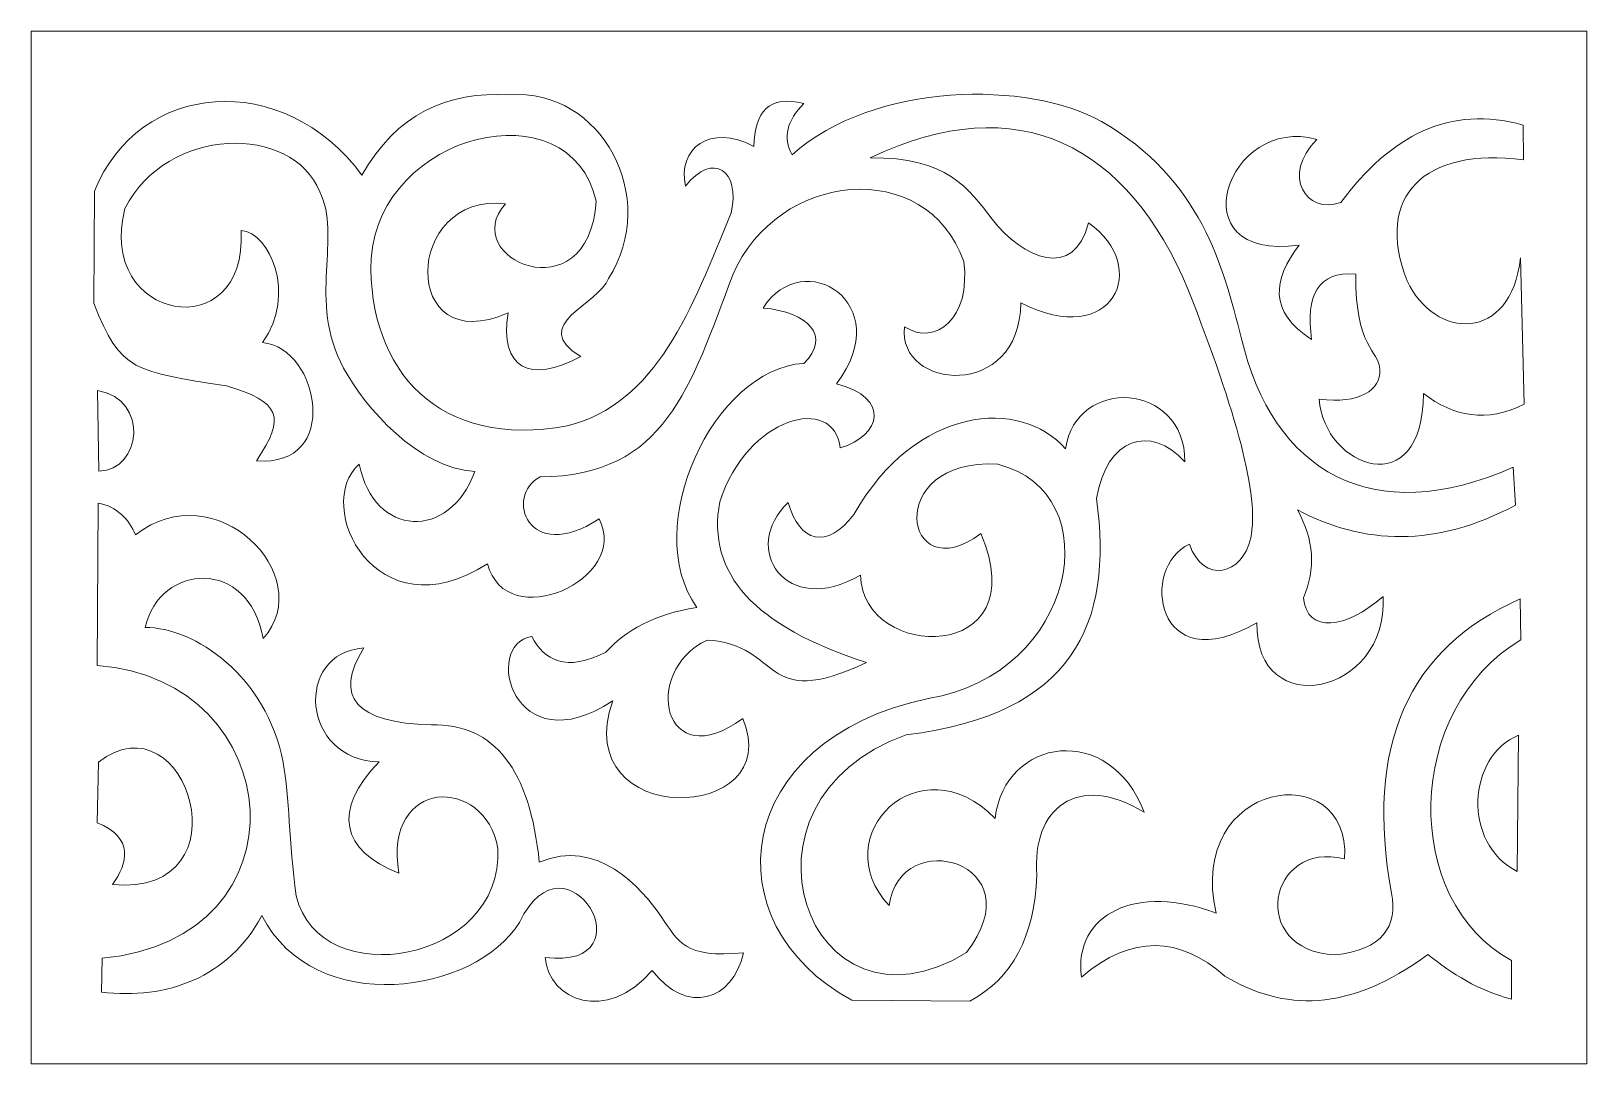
# Model space of a CAD drawing. Header units: centimetres. Extents: x -5.6 to 39, y 306.7 to 336.3.
import ezdxf

# ---------------------------------------------------------------- set-up
doc = ezdxf.new("R2010")
doc.units = ezdxf.units.CM
doc.header["$MEASUREMENT"] = 0
doc.layers.add('layer 1', color=7, linetype='Continuous')

msp = doc.modelspace()

# ---------------------------------------------------------------- linework, layer by layer
at = {"layer": 'layer 1', "color": 250, "lineweight": 9}
msp.add_lwpolyline([(-5.58559, 306.66941), (39.01441, 306.66941), (39.01441, 336.26939), (-5.58559, 336.26939), (-5.58559, 306.66941)], close=True, dxfattribs=at)
for points, knots in [([(-3.76545, 331.68226), (-3.76545, 331.68226), (-3.78615, 328.47203), (-3.78615, 328.47203), (-3.78615, 328.47203), (-3.04162, 326.49778), (-2.56734, 326.50771), (0.01308, 326.10296), (0.01308, 326.10296), (1.55851, 325.64605), (1.7283, 325.21127), (0.874, 323.9553), (0.874, 323.9553), (3.30461, 323.74841), (2.69674, 327.17571), (1.04995, 327.34577), (1.04995, 327.34577), (2.03861, 328.72918), (1.25537, 330.49196), (0.43531, 330.55861), (0.43531, 330.55861), (0.62731, 327.17065), (-3.74242, 327.9472), (-2.89551, 331.18795), (-2.89551, 331.18795), (-1.69665, 333.55426), (1.89985, 333.62696), (2.68725, 331.66476), (2.68725, 331.66476), (3.33867, 330.41465), (2.32414, 328.53895), (3.37258, 326.60948), (3.37258, 326.60948), (3.99788, 325.4587), (5.50212, 323.74187), (7.13542, 323.64627), (7.13542, 323.64627), (6.40634, 321.66475), (4.24629, 321.7488), (3.81962, 323.8542), (3.81962, 323.8542), (2.47609, 322.70156), (4.27706, 318.93506), (7.50155, 321.00534), (7.50155, 321.00534), (8.02503, 318.95565), (11.60616, 320.56279), (10.6949, 322.2876), (10.6949, 322.2876), (8.64432, 320.95404), (7.98096, 322.96271), (9.00347, 323.49217), (9.00347, 323.49217), (12.61147, 323.52269), (13.30646, 326.06048), (14.5315, 329.28425), (14.5315, 329.28425), (15.80073, 332.25882), (20.0762, 332.69591), (21.15285, 329.66786), (21.15285, 329.66786), (21.36098, 328.04607), (20.35039, 327.22375), (19.45072, 327.79508), (19.45072, 327.79508), (19.24652, 325.98302), (22.76281, 325.67402), (22.78595, 328.48128), (22.78595, 328.48128), (25.44711, 327.12915), (26.52769, 329.51154), (24.72408, 330.7764), (24.72408, 330.7764), (24.32506, 329.13433), (22.83683, 329.73295), (21.96097, 330.88329), (21.96097, 330.88329), (21.31491, 331.73173), (20.662, 332.67485), (18.4704, 332.63451), (18.4704, 332.63451), (22.73142, 334.68101), (25.8719, 332.9774), (27.58883, 328.85466), (27.58883, 328.85466), (28.97888, 325.28837), (29.62973, 322.95891), (29.37654, 321.7486), (29.37654, 321.7486), (29.15102, 320.66959), (28.02644, 320.41267), (27.61778, 321.56536), (27.61778, 321.56536), (26.19859, 320.92536), (26.61861, 317.60227), (29.55207, 319.31464), (29.55207, 319.31464), (29.50287, 316.46043), (33.32881, 317.21814), (33.17476, 320.06808), (33.17476, 320.06808), (32.11041, 319.1352), (30.99911, 318.98338), (30.88621, 320.02611), (30.88621, 320.02611), (31.24859, 320.85775), (31.19235, 321.69774), (30.71707, 322.54584), (30.71707, 322.54584), (32.62224, 321.54931), (34.68162, 321.45632), (36.96688, 322.68355), (36.96688, 322.68355), (36.96688, 322.68355), (36.90083, 323.76948), (36.90083, 323.76948), (36.90083, 323.76948), (32.88055, 321.98986), (30.00689, 323.61318), (29.10529, 327.49236), (29.10529, 327.49236), (28.58866, 329.48851), (27.95975, 332.05266), (25.09979, 333.67655), (25.09979, 333.67655), (23.02986, 334.85177), (18.58866, 334.83401), (16.2285, 332.72185), (16.2285, 332.72185), (15.96402, 333.21876), (16.07654, 333.70825), (16.56605, 334.19039), (16.56605, 334.19039), (15.56786, 334.44905), (15.15161, 333.96036), (15.13345, 332.96024), (15.13345, 332.96024), (13.87339, 333.64835), (12.92999, 332.8838), (13.17487, 331.82727), (13.17487, 331.82727), (13.95996, 332.8366), (14.76537, 332.26506), (14.47931, 331.06414), (14.47931, 331.06414), (13.36057, 328.30411), (12.35656, 325.60303), (9.78082, 324.95213), (9.78082, 324.95213), (6.13038, 324.27898), (4.06382, 326.51761), (4.15836, 329.74804), (4.15836, 329.74804), (4.42258, 333.37576), (9.85965, 334.68345), (10.61462, 331.40032), (10.61462, 331.40032), (10.38639, 328.08505), (6.60782, 329.77896), (8.0175, 331.32102), (8.0175, 331.32102), (5.07703, 331.66788), (4.97903, 326.81063), (8.08642, 328.19596), (8.08642, 328.19596), (7.84558, 326.60277), (8.69056, 326.15938), (10.17283, 326.94007), (10.17283, 326.94007), (8.65036, 327.85645), (10.70158, 328.43378), (10.96597, 329.18071), (10.96597, 329.18071), (12.44939, 331.47996), (10.78266, 334.63639), (8.12452, 334.44264), (8.12452, 334.44264), (6.34862, 334.54987), (4.89092, 333.89869), (3.89856, 332.13935), (3.89856, 332.13935), (1.65079, 335.20237), (-2.52124, 334.84313), (-3.76545, 331.68226)], [0, 0, 0, 0, 0.0212766, 0.0212766, 0.0212766, 0.0212766, 0.04255319, 0.04255319, 0.04255319, 0.04255319, 0.06382979, 0.06382979, 0.06382979, 0.06382979, 0.08510638, 0.08510638, 0.08510638, 0.08510638, 0.10638298, 0.10638298, 0.10638298, 0.10638298, 0.12765957, 0.12765957, 0.12765957, 0.12765957, 0.14893617, 0.14893617, 0.14893617, 0.14893617, 0.17021277, 0.17021277, 0.17021277, 0.17021277, 0.19148936, 0.19148936, 0.19148936, 0.19148936, 0.21276596, 0.21276596, 0.21276596, 0.21276596, 0.23404255, 0.23404255, 0.23404255, 0.23404255, 0.25531915, 0.25531915, 0.25531915, 0.25531915, 0.27659574, 0.27659574, 0.27659574, 0.27659574, 0.29787234, 0.29787234, 0.29787234, 0.29787234, 0.31914894, 0.31914894, 0.31914894, 0.31914894, 0.34042553, 0.34042553, 0.34042553, 0.34042553, 0.36170213, 0.36170213, 0.36170213, 0.36170213, 0.38297872, 0.38297872, 0.38297872, 0.38297872, 0.40425532, 0.40425532, 0.40425532, 0.40425532, 0.42553191, 0.42553191, 0.42553191, 0.42553191, 0.44680851, 0.44680851, 0.44680851, 0.44680851, 0.46808511, 0.46808511, 0.46808511, 0.46808511, 0.4893617, 0.4893617, 0.4893617, 0.4893617, 0.5106383, 0.5106383, 0.5106383, 0.5106383, 0.53191489, 0.53191489, 0.53191489, 0.53191489, 0.55319149, 0.55319149, 0.55319149, 0.55319149, 0.57446809, 0.57446809, 0.57446809, 0.57446809, 0.59574468, 0.59574468, 0.59574468, 0.59574468, 0.61702128, 0.61702128, 0.61702128, 0.61702128, 0.63829787, 0.63829787, 0.63829787, 0.63829787, 0.65957447, 0.65957447, 0.65957447, 0.65957447, 0.68085106, 0.68085106, 0.68085106, 0.68085106, 0.70212766, 0.70212766, 0.70212766, 0.70212766, 0.72340426, 0.72340426, 0.72340426, 0.72340426, 0.74468085, 0.74468085, 0.74468085, 0.74468085, 0.76595745, 0.76595745, 0.76595745, 0.76595745, 0.78723404, 0.78723404, 0.78723404, 0.78723404, 0.80851064, 0.80851064, 0.80851064, 0.80851064, 0.82978723, 0.82978723, 0.82978723, 0.82978723, 0.85106383, 0.85106383, 0.85106383, 0.85106383, 0.87234043, 0.87234043, 0.87234043, 0.87234043, 0.89361702, 0.89361702, 0.89361702, 0.89361702, 0.91489362, 0.91489362, 0.91489362, 0.91489362, 0.93617021, 0.93617021, 0.93617021, 0.93617021, 0.95744681, 0.95744681, 0.95744681, 0.95744681, 1, 1, 1, 1]), ([(37.18651, 333.57518), (35.08938, 334.17334), (33.38791, 333.2752), (31.95668, 331.35354), (31.95668, 331.35354), (30.95943, 331.00826), (30.25231, 332.12745), (31.27057, 333.16438), (31.27057, 333.16438), (28.71444, 333.89337), (27.22416, 329.65143), (30.76964, 330.13725), (30.76964, 330.13725), (30.01318, 329.15216), (29.88141, 328.22711), (31.12363, 327.43421), (31.12363, 327.43421), (30.95252, 328.69138), (31.29469, 329.39782), (32.38675, 329.29978), (32.38675, 329.29978), (32.37788, 327.1455), (33.04248, 327.17567), (33.07925, 326.55599), (33.07925, 326.55599), (33.11244, 326.00065), (32.49706, 325.56462), (31.34045, 325.72545), (31.34045, 325.72545), (31.48277, 323.7411), (34.3277, 322.71335), (34.32897, 325.88385), (34.32897, 325.88385), (35.19664, 325.21477), (36.14569, 325.0375), (37.21385, 325.57933), (37.21385, 325.57933), (37.21385, 325.57933), (37.10772, 329.77259), (37.10772, 329.77259), (37.10772, 329.77259), (36.85095, 327.31935), (34.64232, 327.41669), (33.86002, 329.11598), (33.86002, 329.11598), (32.91786, 331.54127), (34.35129, 332.9478), (37.19782, 332.58338), (37.19782, 332.58338), (37.19782, 332.58338), (37.18651, 333.57518), (37.18651, 333.57518)], [0, 0, 0, 0, 0.07142857, 0.07142857, 0.07142857, 0.07142857, 0.14285714, 0.14285714, 0.14285714, 0.14285714, 0.21428571, 0.21428571, 0.21428571, 0.21428571, 0.28571429, 0.28571429, 0.28571429, 0.28571429, 0.35714286, 0.35714286, 0.35714286, 0.35714286, 0.42857143, 0.42857143, 0.42857143, 0.42857143, 0.5, 0.5, 0.5, 0.5, 0.57142857, 0.57142857, 0.57142857, 0.57142857, 0.64285714, 0.64285714, 0.64285714, 0.64285714, 0.71428571, 0.71428571, 0.71428571, 0.71428571, 0.78571429, 0.78571429, 0.78571429, 0.78571429, 0.85714286, 0.85714286, 0.85714286, 0.85714286, 1, 1, 1, 1]), ([(15.39843, 328.33146), (16.69009, 328.22863), (17.36919, 327.51174), (16.56272, 326.74756), (16.56272, 326.74756), (13.9768, 326.58159), (11.86186, 322.05844), (13.49702, 319.75359), (13.49702, 319.75359), (12.27801, 319.55269), (11.4518, 319.09896), (10.89443, 318.47202), (10.89443, 318.47202), (9.75827, 317.88084), (9.11625, 318.24473), (8.76664, 318.91656), (8.76664, 318.91656), (7.34025, 318.69408), (8.23401, 315.19124), (11.0863, 317.07371), (11.0863, 317.07371), (9.80182, 313.37425), (16.10037, 313.5398), (14.81549, 316.56685), (14.81549, 316.56685), (12.55073, 314.89643), (11.87771, 317.88454), (13.7925, 318.81811), (13.7925, 318.81811), (15.97888, 318.68216), (15.30084, 316.74319), (18.36723, 318.17052), (18.36723, 318.17052), (15.12805, 319.21545), (13.78091, 320.71906), (14.15515, 322.77767), (14.15515, 322.77767), (14.94303, 325.22627), (17.4283, 325.88015), (17.61142, 324.32129), (17.61142, 324.32129), (18.78134, 324.68066), (19.07163, 325.75296), (17.50455, 326.16172), (17.50455, 326.16172), (19.25026, 328.47861), (16.54508, 330.1373), (15.39843, 328.33146)], [0, 0, 0, 0, 0.07692308, 0.07692308, 0.07692308, 0.07692308, 0.15384615, 0.15384615, 0.15384615, 0.15384615, 0.23076923, 0.23076923, 0.23076923, 0.23076923, 0.30769231, 0.30769231, 0.30769231, 0.30769231, 0.38461538, 0.38461538, 0.38461538, 0.38461538, 0.46153846, 0.46153846, 0.46153846, 0.46153846, 0.53846154, 0.53846154, 0.53846154, 0.53846154, 0.61538462, 0.61538462, 0.61538462, 0.61538462, 0.69230769, 0.69230769, 0.69230769, 0.69230769, 0.76923077, 0.76923077, 0.76923077, 0.76923077, 0.84615385, 0.84615385, 0.84615385, 0.84615385, 1, 1, 1, 1]), ([(27.49261, 323.9233), (26.50892, 325.01069), (25.23353, 324.61626), (24.95734, 322.8698), (24.95734, 322.8698), (25.44358, 319.28076), (24.29988, 316.68974), (19.50398, 316.09704), (19.50398, 316.09704), (14.1426, 314.21144), (16.67806, 307.07337), (21.22587, 309.85907), (21.22587, 309.85907), (23.23623, 312.44681), (19.31791, 313.54425), (19.00938, 311.20408), (19.00938, 311.20408), (17.15028, 313.21102), (19.90079, 315.91203), (22.05136, 313.70418), (22.05136, 313.70418), (22.31892, 316.04022), (25.34733, 316.46543), (26.32219, 313.88075), (26.32219, 313.88075), (24.42774, 315.04712), (23.08029, 313.98683), (23.25022, 312.07543), (23.25022, 312.07543), (23.18569, 310.3247), (22.54561, 309.12245), (21.32986, 308.4687), (21.32986, 308.4687), (21.32986, 308.4687), (17.94284, 308.49176), (17.94284, 308.49176), (17.94284, 308.49176), (13.8779, 310.70174), (14.49911, 315.95109), (20.13468, 317.14455), (20.13468, 317.14455), (24.37758, 317.82621), (25.37847, 323.04687), (22.12407, 323.85513), (22.12407, 323.85513), (18.8192, 324.05892), (19.40489, 320.19656), (21.64401, 321.86867), (21.64401, 321.86867), (23.25256, 318.11225), (18.24526, 318.19386), (18.18849, 320.67839), (18.18849, 320.67839), (16.05176, 319.43306), (14.7284, 321.4405), (16.11873, 322.75802), (16.11873, 322.75802), (16.43298, 321.60931), (17.23537, 321.40568), (18.00371, 322.41736), (18.00371, 322.41736), (19.76673, 325.54276), (22.79653, 325.77663), (24.06855, 324.29418), (24.06855, 324.29418), (24.36407, 326.37703), (27.48498, 326.24561), (27.49261, 323.9233)], [0, 0, 0, 0, 0.05555556, 0.05555556, 0.05555556, 0.05555556, 0.11111111, 0.11111111, 0.11111111, 0.11111111, 0.16666667, 0.16666667, 0.16666667, 0.16666667, 0.22222222, 0.22222222, 0.22222222, 0.22222222, 0.27777778, 0.27777778, 0.27777778, 0.27777778, 0.33333333, 0.33333333, 0.33333333, 0.33333333, 0.38888889, 0.38888889, 0.38888889, 0.38888889, 0.44444444, 0.44444444, 0.44444444, 0.44444444, 0.5, 0.5, 0.5, 0.5, 0.55555556, 0.55555556, 0.55555556, 0.55555556, 0.61111111, 0.61111111, 0.61111111, 0.61111111, 0.66666667, 0.66666667, 0.66666667, 0.66666667, 0.72222222, 0.72222222, 0.72222222, 0.72222222, 0.77777778, 0.77777778, 0.77777778, 0.77777778, 0.83333333, 0.83333333, 0.83333333, 0.83333333, 0.88888889, 0.88888889, 0.88888889, 0.88888889, 1, 1, 1, 1]), ([(-3.68478, 325.97333), (-2.17391, 325.70769), (-2.42946, 323.68071), (-3.64035, 323.66188), (-3.64035, 323.66188), (-3.64035, 323.66188), (-3.68478, 325.97333), (-3.68478, 325.97333)], [0, 0, 0, 0, 0.33333333, 0.33333333, 0.33333333, 0.33333333, 1, 1, 1, 1]), ([(-3.66132, 322.7367), (-3.66132, 322.7367), (-3.69223, 318.0889), (-3.69223, 318.0889), (-3.69223, 318.0889), (1.83014, 317.67843), (2.42201, 310.23494), (-3.54873, 309.69855), (-3.54873, 309.69855), (-3.54873, 309.69855), (-3.56671, 308.72752), (-3.56671, 308.72752), (-3.56671, 308.72752), (-1.7015, 308.50234), (0.07149, 309.13796), (1.02912, 310.91819), (1.02912, 310.91819), (2.54626, 307.96759), (7.15574, 308.67264), (8.41453, 310.72372), (8.41453, 310.72372), (9.76318, 313.54006), (12.22057, 309.34761), (9.1485, 309.71777), (9.1485, 309.71777), (9.25459, 308.49637), (10.89546, 307.80295), (12.22057, 309.34761), (12.22057, 309.34761), (13.21051, 308.0575), (14.52806, 308.46558), (14.8388, 309.85403), (14.8388, 309.85403), (13.14396, 309.68001), (12.96007, 310.19133), (12.47901, 310.89001), (12.47901, 310.89001), (11.90246, 311.72715), (10.64485, 313.15323), (8.98349, 312.44803), (8.98349, 312.44803), (8.71238, 315.10047), (7.7126, 316.42683), (5.88901, 316.38251), (5.88901, 316.38251), (3.72202, 316.44554), (3.07698, 317.18135), (3.95377, 318.58962), (3.95377, 318.58962), (1.94251, 318.45089), (2.15779, 315.36321), (4.39082, 315.32721), (4.39082, 315.32721), (3.03265, 313.93863), (3.30784, 312.78457), (4.96016, 312.1323), (4.96016, 312.1323), (4.48759, 314.89229), (7.43785, 314.9402), (7.79734, 312.84321), (7.79734, 312.84321), (7.96634, 309.57914), (2.7053, 308.65799), (2.008, 311.48227), (2.008, 311.48227), (1.80403, 313.05152), (1.82305, 314.30394), (1.63555, 315.31019), (1.63555, 315.31019), (1.17454, 317.78537), (-0.90031, 319.18449), (-2.31913, 319.17754), (-2.31913, 319.17754), (-1.88507, 321.02713), (0.64924, 321.19323), (1.06835, 318.86325), (1.06835, 318.86325), (2.67119, 320.66236), (-0.32654, 323.63229), (-2.58921, 321.83246), (-2.58921, 321.83246), (-2.78141, 322.2701), (-3.1288, 322.65402), (-3.66132, 322.7367)], [0, 0, 0, 0, 0.04545455, 0.04545455, 0.04545455, 0.04545455, 0.09090909, 0.09090909, 0.09090909, 0.09090909, 0.13636364, 0.13636364, 0.13636364, 0.13636364, 0.18181818, 0.18181818, 0.18181818, 0.18181818, 0.22727273, 0.22727273, 0.22727273, 0.22727273, 0.27272727, 0.27272727, 0.27272727, 0.27272727, 0.31818182, 0.31818182, 0.31818182, 0.31818182, 0.36363636, 0.36363636, 0.36363636, 0.36363636, 0.40909091, 0.40909091, 0.40909091, 0.40909091, 0.45454545, 0.45454545, 0.45454545, 0.45454545, 0.5, 0.5, 0.5, 0.5, 0.54545455, 0.54545455, 0.54545455, 0.54545455, 0.59090909, 0.59090909, 0.59090909, 0.59090909, 0.63636364, 0.63636364, 0.63636364, 0.63636364, 0.68181818, 0.68181818, 0.68181818, 0.68181818, 0.72727273, 0.72727273, 0.72727273, 0.72727273, 0.77272727, 0.77272727, 0.77272727, 0.77272727, 0.81818182, 0.81818182, 0.81818182, 0.81818182, 0.86363636, 0.86363636, 0.86363636, 0.86363636, 0.90909091, 0.90909091, 0.90909091, 0.90909091, 1, 1, 1, 1]), ([(24.52263, 309.15729), (24.29555, 310.98294), (26.12382, 311.84544), (28.38686, 310.99034), (28.38686, 310.99034), (27.51431, 314.80889), (32.23548, 315.51531), (32.06937, 312.54496), (32.06937, 312.54496), (29.86618, 313.09427), (29.28887, 309.90974), (31.79393, 309.79565), (31.79393, 309.79565), (33.14371, 309.92641), (33.60885, 310.62933), (33.4132, 311.56422), (33.4132, 311.56422), (32.64764, 315.77291), (33.87731, 318.58305), (37.10239, 319.99487), (37.10239, 319.99487), (37.10239, 319.99487), (37.12274, 318.82301), (37.12274, 318.82301), (37.12274, 318.82301), (33.76239, 316.83055), (33.69649, 311.34171), (36.84939, 309.63133), (36.84939, 309.63133), (36.84939, 309.63133), (36.84909, 308.52509), (36.84909, 308.52509), (36.84909, 308.52509), (35.91187, 308.76821), (35.15167, 309.24598), (34.45562, 309.80839), (34.45562, 309.80839), (32.19732, 308.12004), (30.29062, 308.18816), (28.63641, 309.18505), (28.63641, 309.18505), (27.3451, 310.32298), (25.97898, 310.38771), (24.52263, 309.15729)], [0, 0, 0, 0, 0.08333333, 0.08333333, 0.08333333, 0.08333333, 0.16666667, 0.16666667, 0.16666667, 0.16666667, 0.25, 0.25, 0.25, 0.25, 0.33333333, 0.33333333, 0.33333333, 0.33333333, 0.41666667, 0.41666667, 0.41666667, 0.41666667, 0.5, 0.5, 0.5, 0.5, 0.58333333, 0.58333333, 0.58333333, 0.58333333, 0.66666667, 0.66666667, 0.66666667, 0.66666667, 0.75, 0.75, 0.75, 0.75, 0.83333333, 0.83333333, 0.83333333, 0.83333333, 1, 1, 1, 1]), ([(-3.65551, 315.31745), (-3.65551, 315.31745), (-3.69048, 313.58279), (-3.69048, 313.58279), (-3.69048, 313.58279), (-2.63077, 313.14368), (-2.81287, 312.42411), (-3.2549, 311.80778), (-3.2549, 311.80778), (0.67393, 311.45709), (-1.12263, 317.28571), (-3.65551, 315.31745)], [0, 0, 0, 0, 0.25, 0.25, 0.25, 0.25, 0.5, 0.5, 0.5, 0.5, 1, 1, 1, 1]), ([(37.05051, 316.08875), (35.58673, 315.49195), (35.43361, 312.98606), (37.01576, 312.18503), (37.01576, 312.18503), (37.01576, 312.18503), (37.05051, 316.08875), (37.05051, 316.08875)], [0, 0, 0, 0, 0.33333333, 0.33333333, 0.33333333, 0.33333333, 1, 1, 1, 1])]:
    msp.add_open_spline(points, degree=3, knots=knots, dxfattribs=at)

doc.saveas('drawing.dxf')
